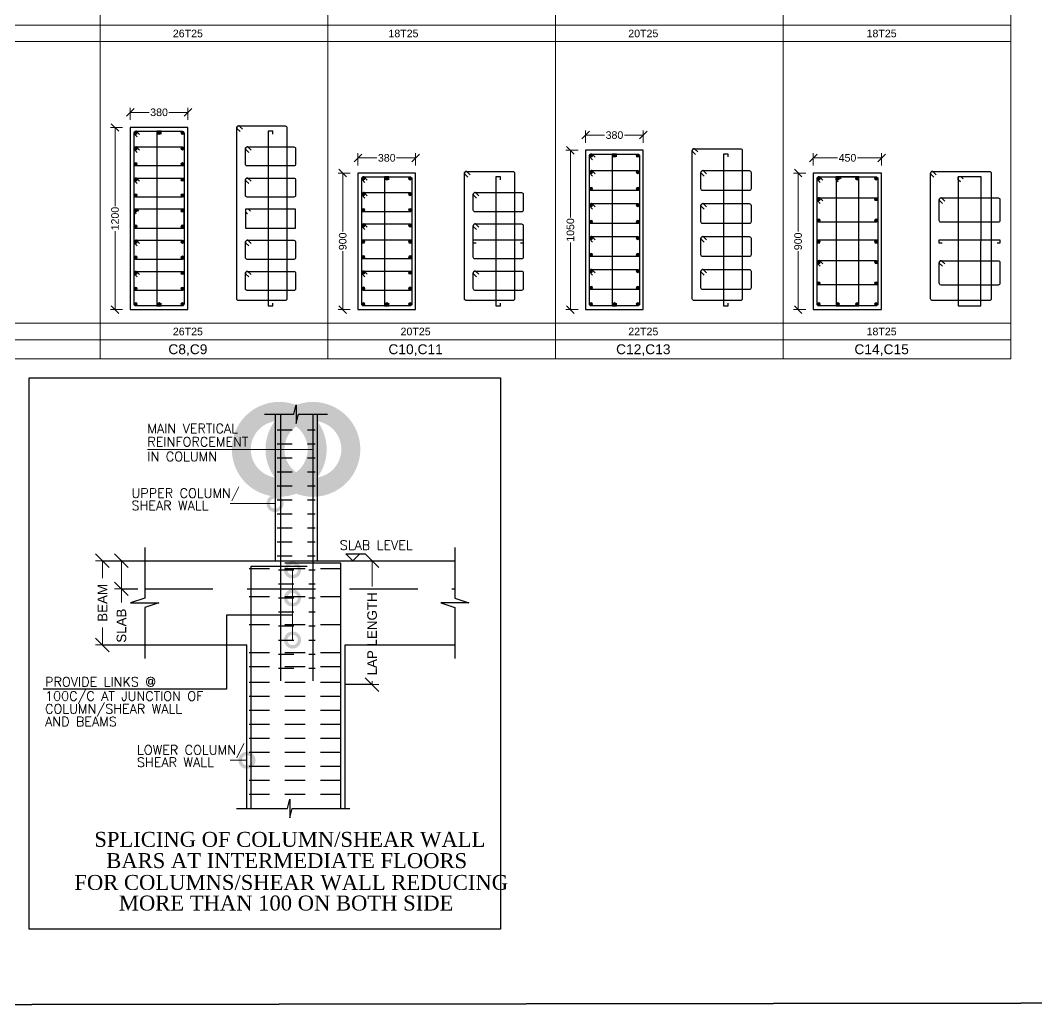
# Model space of a CAD drawing. Header units: inches. Extents: x 332 to 524, y 371 to 463.
# Drawn here: x 401.72 to 408.42, y 393.47 to 399.97 of the extents above; entities that cross this region are included whole.
import ezdxf
from ezdxf.enums import TextEntityAlignment as Align

# ---------------------------------------------------------------- set-up
doc = ezdxf.new("R2010")
doc.units = ezdxf.units.IN
doc.header["$MEASUREMENT"] = 0
doc.linetypes.add('DASHED', pattern=[0.75, 0.5, -0.25])
for name, color, linetype, lineweight in [('25', 7, 'Continuous', 13), ('BORDER', 7, 'Continuous', 25), ('Column', 1, 'Continuous', 30), ('S-SHEET', 8, 'Continuous', 0), ('SECTIONS', 7, 'Continuous', 25), ('STEEL', 3, 'Continuous', 25), ('TYPICAL DETAILS', 7, 'Continuous', 25)]:
    doc.layers.add(name, color=color, linetype=linetype, lineweight=lineweight)
for name, color, linetype in [('Bar', 7, 'Continuous'), ('Cover', 25, 'Continuous'), ('Dim', 7, 'Continuous'), ('Links', 4, 'Continuous'), ('Text', 7, 'Continuous')]:
    doc.layers.add(name, color=color, linetype=linetype)
doc.styles.add('Rcad', font='arial.ttf')
doc.styles.add('SIMPLEX', font='simplex.shx')
doc.styles.add('TIMES', font='times.ttf', dxfattribs={"width": 0.9})
doc.dimstyles.new('Cenm', dxfattribs={"dimtxt": 0.2, "dimasz": 0.05, "dimexe": 0.05, "dimexo": 0.05, "dimgap": 0.05, "dimtad": 0, "dimzin": 0, "dimdsep": 46, "dimtxsty": 'Rcad', "dimblk": 'OBLIQUE', "dimcen": 0.05, "dimadec": 0, "dimazin": 0, "dimtfac": 1, "dimtofl": 0, "dimtmove": 0, "dimatfit": 3, "dimldrblk": 'DOTSMALL', "dimfxl": 0.15, "dimfxlon": 1, "dimtolj": 1, "dimtzin": 0, "dimlwd": 13, "dimlwe": 13, "dimarcsym": 0})

# ---------------------------------------------------------------- blocks, each defined once
blk = doc.blocks.new('_Oblique')
at = {"color": 0, "linetype": 'ByBlock', "lineweight": -2}
blk.add_line((-0.5, -0.5), (0.5, 0.5), dxfattribs=at)
blk = doc.blocks.new('*D22')
at = {"layer": 'Defpoints', "color": 0, "transparency": 16777216}
for p in [(0.8451, 2.698), (0.675, 2.4926), (0.8451, 2.4926)]:
    blk.add_point(p, dxfattribs=at)
at = {"layer": 'SECTIONS', "color": 0, "lineweight": 13, "transparency": 16777216}
for p, q in [((0.7951, 2.698), (0.625, 2.698)), ((0.675, 2.698), (0.675, 2.4926)), ((0.7951, 2.4926), (0.625, 2.4926)), ((0.675, 2.4926), (0.675, 2.3926))]:
    blk.add_line(p, q, dxfattribs=at)
at = {"layer": 'SECTIONS', "color": 0, "lineweight": 13, "transparency": 16777216, "xscale": 0.1, "yscale": 0.1, "zscale": 0.1}
for p, rotation in [((0.675, 2.698), 90), ((0.675, 2.4926), 270)]:
    blk.add_blockref('_Oblique', p, dxfattribs=dict(at, rotation=rotation))
at = {"layer": 'SECTIONS', "color": 0, "transparency": 16777216, "insert": (0.675, 2.2225), "char_height": 0.07, "attachment_point": 5, "rotation": 90, "style": 'Rcad'}
blk.add_mtext('\\A1;SLAB', dxfattribs=at)
blk = doc.blocks.new('_DotSmall')
at = {"color": 0, "linetype": 'ByBlock', "const_width": 0.5}
blk.add_lwpolyline([(-0.0625, 0, 1), (0.0625, 0, 1)], format="xyb", close=True, dxfattribs=at)
blk = doc.blocks.new('*D23')
at = {"layer": 'Defpoints', "color": 0, "transparency": 16777216}
for p in [(0.8451, 2.698), (0.536, 2.0817), (0.8451, 2.0817)]:
    blk.add_point(p, dxfattribs=at)
at = {"layer": 'SECTIONS', "color": 0, "lineweight": 13, "transparency": 16777216}
for p, q in [((0.686, 2.698), (0.486, 2.698)), ((0.536, 2.698), (0.536, 2.5711)), ((0.536, 2.0817), (0.536, 2.2087)), ((0.686, 2.0817), (0.486, 2.0817))]:
    blk.add_line(p, q, dxfattribs=at)
at = {"layer": 'SECTIONS', "color": 0, "lineweight": 13, "transparency": 16777216, "xscale": 0.1, "yscale": 0.1, "zscale": 0.1}
for p, rotation in [((0.536, 2.698), 90), ((0.536, 2.0817), 270)]:
    blk.add_blockref('_Oblique', p, dxfattribs=dict(at, rotation=rotation))
at = {"layer": 'SECTIONS', "color": 0, "transparency": 16777216, "insert": (0.536, 2.3899), "char_height": 0.07, "attachment_point": 5, "rotation": 90, "style": 'Rcad'}
blk.add_mtext('\\A1;BEAM', dxfattribs=at)
blk = doc.blocks.new('*D24')
at = {"layer": 'Defpoints', "color": 0, "transparency": 16777216}
for p in [(2.3631, 2.698), (2.3134, 1.7908), (2.5111, 1.7908)]:
    blk.add_point(p, dxfattribs=at)
at = {"layer": 'SECTIONS', "color": 0, "lineweight": 13, "transparency": 16777216}
for p, q in [((2.4131, 2.698), (2.5611, 2.698)), ((2.5111, 2.698), (2.5111, 2.5091)), ((2.3634, 1.7908), (2.5611, 1.7908)), ((2.5111, 1.7908), (2.5111, 1.8159))]:
    blk.add_line(p, q, dxfattribs=at)
at = {"layer": 'SECTIONS', "color": 0, "lineweight": 13, "transparency": 16777216, "xscale": 0.1, "yscale": 0.1, "zscale": 0.1}
for p, rotation in [((2.5111, 2.698), 90), ((2.5111, 1.7908), 270)]:
    blk.add_blockref('_Oblique', p, dxfattribs=dict(at, rotation=rotation))
at = {"layer": 'SECTIONS', "color": 0, "transparency": 16777216, "insert": (2.5111, 2.1625), "char_height": 0.07, "attachment_point": 5, "rotation": 90, "style": 'Rcad'}
blk.add_mtext('\\A1;LAP LENGTH', dxfattribs=at)
blk = doc.blocks.new('25')
at = {"layer": '25'}
h = blk.add_hatch(color=256, dxfattribs=at)
h.paths.add_polyline_path([(0.35, 0.35), (0, 0), (0.35, -0.35, 0.198912), (0.5, 0, 0.198912)])
h.paths.add_polyline_path([(0.35, 0.35, 0.414214), (-0.35, 0.35), (0, 0)])
h.paths.add_polyline_path([(-0.35, 0.35, 0.198912), (-0.5, 0, 0.198912), (-0.35, -0.35), (0, 0)])
h.paths.add_polyline_path([(0, 0), (-0.35, -0.35, 0.414214), (0.35, -0.35)])
at = {"layer": '25', "lineweight": 15}
for p, q in [((0.35, 0.35), (-0.35, -0.35)), ((0.35, -0.35), (-0.35, 0.35))]:
    blk.add_line(p, q, dxfattribs=at)
at = {"layer": '25'}
blk.add_circle((0, 0), 0.5, dxfattribs=at)
blk = doc.blocks.new('A$7E914C2C121D')
at = {"layer": 'SECTIONS'}
for p, q in [((1.79987, 3.77308), (1.79987, 2.69803)), ((2.10802, 3.77308), (2.10802, 2.69803)), ((0.84512, 2.69803), (1.79987, 2.69803)), ((2.10802, 2.69803), (3.11626, 2.69803)), ((1.92821, 2.29856), (1.44471, 2.29856)), ((1.44471, 2.29856), (1.44471, 1.75787)), ((0.84512, 2.08174), (1.59444, 2.08174)), ((1.59444, 0.8834), (1.59444, 2.08174)), ((1.59444, 0.8834), (1.59444, 2.08174)), ((2.31345, 0.8834), (2.31345, 2.08174)), ((2.31345, 0.8834), (2.31345, 2.08174)), ((2.31345, 2.08174), (3.11626, 2.08174)), ((2.51114, 1.79079), (2.31345, 1.79079)), ((1.44471, 1.75787), (0.10251, 1.75787))]:
    blk.add_line(p, q, dxfattribs=at)
at = {"layer": 'SECTIONS', "linetype": 'DASHED'}
for p, q in [((0.53602, 2.69803), (0.84512, 2.69803)), ((1.79987, 2.69803), (2.10802, 2.69803)), ((0.67502, 2.4926), (0.79587, 2.4926)), ((0.84512, 2.4926), (3.11626, 2.4926)), ((0.53602, 2.08174), (0.84512, 2.08174))]:
    blk.add_line(p, q, dxfattribs=at)
at = {"layer": 'SECTIONS'}
blk.add_lwpolyline([(0, 4.03939), (3.4517, 4.03939), (3.4517, 0), (0, 0)], close=True, dxfattribs=at)
for points in [[(1.72284, 3.77308), (1.93683, 3.77308), (1.95394, 3.84156), (1.95394, 3.70461), (1.97106, 3.77308), (2.18505, 3.77308)], [(0.84512, 2.79646), (0.84512, 2.42412), (0.7424, 2.38988), (0.94783, 2.38988), (0.84512, 2.35564), (0.84512, 1.9833)], [(3.11626, 2.79646), (3.11626, 2.42412), (3.21898, 2.38988), (3.01355, 2.38988), (3.11626, 2.35564), (3.11626, 1.9833)], [(2.42073, 2.74938), (2.36937, 2.69803), (2.31801, 2.74938), (2.46028, 2.74938)], [(1.51741, 0.8834), (1.89072, 0.8834), (1.90784, 0.95187), (1.90784, 0.81492), (1.92496, 0.8834), (2.34656, 0.8834)]]:
    blk.add_lwpolyline(points, dxfattribs=at)
at = {"layer": 'STEEL', "lineweight": 30}
for p, q in [((1.84096, 3.77308), (1.84096, 1.81741)), ((2.0772, 3.77308), (2.0772, 1.81741)), ((2.28263, 2.68088), (1.87177, 2.68088)), ((2.28263, 0.8834), (2.28263, 2.68088)), ((1.62526, 0.8834), (1.62526, 2.65972)), ((1.62526, 2.65972), (2.03612, 2.65972))]:
    blk.add_line(p, q, dxfattribs=at)
at = {"layer": 'STEEL', "linetype": 'DASHED', "ltscale": 0.1}
for p, q in [((1.81528, 3.65841), (2.09261, 3.65841)), ((1.81528, 3.5557), (2.09261, 3.5557)), ((1.81528, 3.45298), (2.09261, 3.45298)), ((1.81528, 3.35027), (2.09261, 3.35027)), ((1.81528, 3.24755), (2.09261, 3.24755)), ((1.81528, 3.14484), (2.09261, 3.14484)), ((1.81528, 3.04212), (2.09261, 3.04212)), ((1.81528, 2.93941), (2.09261, 2.93941)), ((1.81528, 2.83669), (2.09261, 2.83669)), ((1.81528, 2.73398), (2.09261, 2.73398)), ((1.82555, 2.63126), (2.09261, 2.63126)), ((1.82555, 2.52855), (2.09261, 2.52855)), ((1.82555, 2.42583), (2.09261, 2.42583)), ((1.82555, 2.32312), (2.09261, 2.32312)), ((1.82555, 2.2204), (2.09261, 2.2204)), ((1.82555, 2.11769), (2.09261, 2.11769)), ((1.82555, 2.01497), (2.09261, 2.01497)), ((1.82555, 1.91226), (2.09261, 1.91226))]:
    blk.add_line(p, q, dxfattribs=at)
at = {"layer": 'STEEL', "linetype": 'DASHED', "ltscale": 0.3}
for p, q in [((1.60985, 2.64153), (2.29804, 2.64153)), ((1.60985, 2.4361), (2.29804, 2.4361)), ((1.60985, 2.23067), (2.29804, 2.23067)), ((1.60985, 2.02524), (2.29804, 2.02524)), ((1.60985, 1.92253), (2.29804, 1.92253)), ((1.60985, 1.80954), (2.29804, 1.80954)), ((1.60985, 1.70683), (2.29804, 1.70683)), ((1.60985, 1.60411), (2.29804, 1.60411)), ((1.60985, 1.5014), (2.29804, 1.5014)), ((1.60985, 1.39868), (2.29804, 1.39868)), ((1.60985, 1.29597), (2.29804, 1.29597)), ((1.60985, 1.19325), (2.29804, 1.19325)), ((1.60985, 1.09054), (2.29804, 1.09054)), ((1.60985, 0.98782), (2.29804, 0.98782))]:
    blk.add_line(p, q, dxfattribs=at)
at = {"layer": 'SECTIONS'}
for s, height, style, p in [('MAIN VERTICAL', 0.0684767, 'SIMPLEX', (0.86474, 3.63314)), ('REINFORCEMENT', 0.0684767, 'SIMPLEX', (0.86474, 3.53598)), ('IN COLUMN', 0.068477, 'SIMPLEX', (0.86474, 3.42764)), ('UPPER COLUMN/', 0.0684767, 'SIMPLEX', (0.74859, 3.15925)), ('SHEAR WALL', 0.068477, 'SIMPLEX', (0.74859, 3.06879)), ('SLAB LEVEL', 0.068477, 'SIMPLEX', (2.27387, 2.77793)), ('PROVIDE LINKS @', 0.0684767, 'SIMPLEX', (0.11572, 1.77711)), ('100C/C AT JUNCTION OF', 0.0684767, 'SIMPLEX', (0.11572, 1.67266)), ('COLUMN/SHEAR WALL', 0.0684767, 'SIMPLEX', (0.11572, 1.57897)), ('AND BEAMS', 0.068477, 'SIMPLEX', (0.11572, 1.48527)), ('LOWER COLUMN/', 0.0684767, 'SIMPLEX', (0.78871, 1.27816)), ('SHEAR WALL', 0.068477, 'SIMPLEX', (0.78871, 1.1877)), ('SPLICING OF COLUMN/SHEAR WALL', 0.1095627, 'TIMES', (0.47642, 0.60229)), ('BARS AT INTERMEDIATE FLOORS', 0.1095627, 'TIMES', (0.56371, 0.44673)), ('FOR COLUMNS/SHEAR WALL REDUCING', 0.1095627, 'TIMES', (0.33007, 0.28675)), ('MORE THAN 100 ON BOTH SIDE', 0.1095627, 'TIMES', (0.6558, 0.13579))]:
    blk.add_text(s, height=height, dxfattribs=dict(at, style=style)).set_placement(p)
dim = blk.add_aligned_dim(p1=(0.84512, 2.69803), p2=(0.84512, 2.08174), distance=-0.3091, text='BEAM', dimstyle='Cenm', override={"dimtxt": 0.07, "dimasz": 0.1, "dimdec": 1, "dimlfac": 1000}, dxfattribs=at)
dim.commit()
dim.dimension.update_dxf_attribs({"geometry": '*D23', "text_midpoint": (0.53602, 2.38988)})
for base, p1, p2, text, picture, middle in [((0.67502, 2.4926), (0.84512, 2.69803), (0.84512, 2.4926), 'SLAB', '*D22', (0.67502, 2.22251)), ((2.51114, 1.79079), (2.36308, 2.69803), (2.31345, 1.79079), 'LAP LENGTH', '*D24', (2.51114, 2.16247))]:
    dim = blk.add_linear_dim(base=base, p1=p1, p2=p2, angle=90, text=text, dimstyle='Cenm', override={"dimtxt": 0.07, "dimasz": 0.1, "dimdec": 1, "dimlfac": 1000}, dxfattribs=at)
    dim.commit()
    dim.dimension.update_dxf_attribs({"geometry": picture, "text_midpoint": middle, "dimtype": 160})
for points, override in [([(1.83069, 3.51457), (0.86518, 3.51457)], {"dimasz": 0, "dimtad": 0}), ([(2.0772, 3.51457), (0.86518, 3.51457)], {"dimscale": 1, "dimtxt": 0.25, "dimasz": 0, "dimgap": 0.05, "dimtad": 0, "dimclrd": 0, "dimlwd": 13}), ([(1.79987, 3.11775), (1.47007, 3.11775)], {"dimasz": 0.2, "dimtad": 0}), ([(1.92821, 2.63126), (1.92821, 2.42583)], {"dimscale": 1, "dimtxt": 0.25, "dimasz": 0.2, "dimgap": 0.05, "dimtad": 0, "dimclrd": 0, "dimlwd": 13}), ([(1.92821, 2.42583), (1.92821, 2.11769)], {"dimscale": 1, "dimtxt": 0.25, "dimasz": 0.2, "dimgap": 0.05, "dimtad": 0, "dimclrd": 0, "dimlwd": 13}), ([(1.92821, 2.11769), (1.92821, 2.42583)], {"dimscale": 1, "dimtxt": 0.25, "dimasz": 0.2, "dimgap": 0.05, "dimtad": 0, "dimclrd": 0, "dimlwd": 13}), ([(1.59444, 1.23666), (1.47007, 1.23666)], {"dimasz": 0.2, "dimtad": 0})]:
    blk.add_leader(points, dimstyle='Cenm', override=override, dxfattribs=at)

msp = doc.modelspace()

# ---------------------------------------------------------------- linework, layer by layer
at = {"layer": 'BORDER', "lineweight": 35, "elevation": 2510.4241}
msp.add_lwpolyline([(422.9693, 393.51), (395.2799, 393.4738), (395.2799, 415.7197), (422.9693, 415.7197)], close=True, dxfattribs=at)
at = {"layer": 'Column', "elevation": 2510.4241}
for points in [[(402.4448, 398.0603), (402.8248, 398.0603), (402.8248, 399.2603), (402.4448, 399.2603)], [(405.4448, 398.0603), (405.8248, 398.0603), (405.8248, 399.1103), (405.4448, 399.1103)], [(403.9448, 398.0603), (404.3248, 398.0603), (404.3248, 398.9603), (403.9448, 398.9603)], [(406.9448, 398.0603), (407.3948, 398.0603), (407.3948, 398.9603), (406.9448, 398.9603)]]:
    msp.add_lwpolyline(points, close=True, dxfattribs=at)
at = {"layer": 'Cover', "elevation": 2510.4241}
for points in [[(403.1587, 399.2704), (403.4653, 399.2704, -0.414214), (403.477, 399.2587), (403.477, 398.1321, -0.414214), (403.4653, 398.1204), (403.1587, 398.1204, -0.414214), (403.147, 398.1321), (403.147, 399.2587, -0.414214), (403.1587, 399.2704), (403.1629, 399.2704), (403.1839, 399.2494), (403.1629, 399.2704), (403.1587, 399.2704, 0.414214), (403.147, 399.2587), (403.147, 399.2546), (403.1681, 399.2336)], [(402.4815, 399.2353), (402.7881, 399.2353, -0.414214), (402.7998, 399.2236), (402.7998, 398.097, -0.414214), (402.7881, 398.0853), (402.4815, 398.0853, -0.414214), (402.4698, 398.097), (402.4698, 399.2236, -0.414214), (402.4815, 399.2353), (402.4857, 399.2353), (402.5067, 399.2143), (402.4857, 399.2353), (402.4815, 399.2353, 0.414214), (402.4698, 399.2236), (402.4698, 399.2195), (402.4909, 399.1985)], [(406.1587, 399.1204), (406.4653, 399.1204, -0.414214), (406.477, 399.1087), (406.477, 398.1321, -0.414214), (406.4653, 398.1204), (406.1587, 398.1204, -0.414214), (406.147, 398.1321), (406.147, 399.1087, -0.414214), (406.1587, 399.1204), (406.1629, 399.1204), (406.1839, 399.0994), (406.1629, 399.1204), (406.1587, 399.1204, 0.414214), (406.147, 399.1087), (406.147, 399.1046), (406.1681, 399.0836)], [(405.4815, 399.0853), (405.7881, 399.0853, -0.414214), (405.7998, 399.0736), (405.7998, 398.097, -0.414214), (405.7881, 398.0853), (405.4815, 398.0853, -0.414214), (405.4698, 398.097), (405.4698, 399.0736, -0.414214), (405.4815, 399.0853), (405.4857, 399.0853), (405.5067, 399.0643), (405.4857, 399.0853), (405.4815, 399.0853, 0.414214), (405.4698, 399.0736), (405.4698, 399.0695), (405.4909, 399.0485)], [(403.9815, 398.9353), (404.2881, 398.9353, -0.414214), (404.2998, 398.9236), (404.2998, 398.097, -0.414214), (404.2881, 398.0853), (403.9815, 398.0853, -0.414214), (403.9698, 398.097), (403.9698, 398.9236, -0.414214), (403.9815, 398.9353), (403.9857, 398.9353), (404.0067, 398.9143), (403.9857, 398.9353), (403.9815, 398.9353, 0.414214), (403.9698, 398.9236), (403.9698, 398.9195), (403.9909, 398.8985)], [(404.6587, 398.9704), (404.9653, 398.9704, -0.414214), (404.977, 398.9587), (404.977, 398.1321, -0.414214), (404.9653, 398.1204), (404.6587, 398.1204, -0.414214), (404.647, 398.1321), (404.647, 398.9587, -0.414214), (404.6587, 398.9704), (404.6629, 398.9704), (404.6839, 398.9494), (404.6629, 398.9704), (404.6587, 398.9704, 0.414214), (404.647, 398.9587), (404.647, 398.9546), (404.6681, 398.9336)], [(406.9815, 398.9353), (407.3581, 398.9353, -0.414214), (407.3698, 398.9236), (407.3698, 398.097, -0.414214), (407.3581, 398.0853), (406.9815, 398.0853, -0.414214), (406.9698, 398.097), (406.9698, 398.9236, -0.414214), (406.9815, 398.9353), (406.9857, 398.9353), (407.0067, 398.9143), (406.9857, 398.9353), (406.9815, 398.9353, 0.414214), (406.9698, 398.9236), (406.9698, 398.9195), (406.9909, 398.8985)], [(407.7287, 398.9704), (408.1053, 398.9704, -0.414214), (408.117, 398.9587), (408.117, 398.1321, -0.414214), (408.1053, 398.1204), (407.7287, 398.1204, -0.414214), (407.717, 398.1321), (407.717, 398.9587, -0.414214), (407.7287, 398.9704), (407.7329, 398.9704), (407.7539, 398.9494), (407.7329, 398.9704), (407.7287, 398.9704, 0.414214), (407.717, 398.9587), (407.717, 398.9546), (407.7381, 398.9336)]]:
    msp.add_lwpolyline(points, format="xyb", dxfattribs=at)
at = {"layer": 'Dim', "lineweight": 13}
for p, q in [((402.4448, 399.3103, 2510.4241), (402.4448, 399.3903, 2510.4241)), ((402.8248, 399.3103, 2510.4241), (402.8248, 399.3903, 2510.4241)), ((402.4448, 399.3603, 2510.4241), (402.5698, 399.3603, 2510.4241)), ((402.8248, 399.3603, 2510.4241), (402.6999, 399.3603, 2510.4241)), ((402.3948, 399.2603, 2510.4241), (402.3148, 399.2603, 2510.4241)), ((402.3448, 399.2603, 2510.4241), (402.3448, 398.7424, 2510.4241)), ((405.4448, 399.1603, 2510.4241), (405.4448, 399.2403, 2510.4241)), ((405.4448, 399.2103, 2510.4241), (405.5698, 399.2103, 2510.4241)), ((405.8248, 399.2103, 2510.4241), (405.6999, 399.2103, 2510.4241)), ((405.8248, 399.1603, 2510.4241), (405.8248, 399.2403, 2510.4241)), ((405.3948, 399.1103, 2510.4241), (405.3148, 399.1103, 2510.4241)), ((405.3448, 399.1103, 2510.4241), (405.3448, 398.6674, 2510.4241)), ((403.9448, 399.0103, 2510.4241), (403.9448, 399.0903, 2510.4241)), ((403.9448, 399.0603, 2510.4241), (404.0698, 399.0603, 2510.4241)), ((404.3248, 399.0603, 2510.4241), (404.1999, 399.0603, 2510.4241)), ((404.3248, 399.0103, 2510.4241), (404.3248, 399.0903, 2510.4241)), ((406.9448, 399.0103, 2510.4241), (406.9448, 399.0903, 2510.4241)), ((406.9448, 399.0603, 2510.4241), (407.1038, 399.0603, 2510.4241)), ((407.3948, 399.0603, 2510.4241), (407.2359, 399.0603, 2510.4241)), ((407.3948, 399.0103, 2510.4241), (407.3948, 399.0903, 2510.4241)), ((403.8948, 398.9603, 2510.4241), (403.8148, 398.9603, 2510.4241)), ((403.8448, 398.9603, 2510.4241), (403.8448, 398.5754, 2510.4241)), ((406.8948, 398.9603, 2510.4241), (406.8148, 398.9603, 2510.4241)), ((406.8448, 398.9603, 2510.4241), (406.8448, 398.5754, 2510.4241)), ((402.3448, 398.0603, 2510.4241), (402.3448, 398.5782, 2510.4241)), ((403.8448, 398.0603, 2510.4241), (403.8448, 398.4452, 2510.4241)), ((405.3448, 398.0603, 2510.4241), (405.3448, 398.5032, 2510.4241)), ((406.8448, 398.0603, 2510.4241), (406.8448, 398.4452, 2510.4241)), ((402.3948, 398.0603, 2510.4241), (402.3148, 398.0603, 2510.4241)), ((403.8948, 398.0603, 2510.4241), (403.8148, 398.0603, 2510.4241)), ((405.3948, 398.0603, 2510.4241), (405.3148, 398.0603, 2510.4241)), ((406.8948, 398.0603, 2510.4241), (406.8148, 398.0603, 2510.4241))]:
    msp.add_line(p, q, dxfattribs=at)
at = {"layer": 'Links', "color": 6, "elevation": 2510.4241}
for points in [[(402.6489, 399.2166), (402.6489, 399.2353), (402.6197, 399.2353), (402.6197, 398.0853), (402.6489, 398.0853), (402.6489, 398.104)], [(403.3834, 399.2166), (403.3834, 399.2353), (403.3542, 399.2353), (403.3542, 398.0853), (403.3834, 398.0853), (403.3834, 398.104)], [(405.6489, 399.0666), (405.6489, 399.0853), (405.6197, 399.0853), (405.6197, 398.0853), (405.6489, 398.0853), (405.6489, 398.104)], [(406.3834, 399.0666), (406.3834, 399.0853), (406.3542, 399.0853), (406.3542, 398.0853), (406.3834, 398.0853), (406.3834, 398.104)], [(404.1489, 398.9166), (404.1489, 398.9353), (404.1197, 398.9353), (404.1197, 398.0853), (404.1489, 398.0853), (404.1489, 398.104)], [(404.8834, 398.9166), (404.8834, 398.9353), (404.8542, 398.9353), (404.8542, 398.0853), (404.8834, 398.0853), (404.8834, 398.104)], [(403.9886, 398.4979), (403.9698, 398.4979), (403.9698, 398.5213), (404.2998, 398.5213), (404.2998, 398.5213), (404.2998, 398.4979), (404.2811, 398.4979)], [(404.7231, 398.4979), (404.7043, 398.4979), (404.7043, 398.5213), (405.0343, 398.5213), (405.0343, 398.5213), (405.0343, 398.4979), (405.0156, 398.4979)], [(406.9886, 398.4979), (406.9698, 398.4979), (406.9698, 398.5213), (407.3698, 398.5213), (407.3698, 398.5213), (407.3698, 398.4979), (407.3511, 398.4979)], [(407.7931, 398.4973), (407.7743, 398.4973), (407.7743, 398.5207), (408.1743, 398.5207), (408.1743, 398.5207), (408.1743, 398.4973), (408.1556, 398.4973)]]:
    msp.add_lwpolyline(points, dxfattribs=at)
at = {"layer": 'Links', "elevation": 2510.4241}
for points in [[(402.4815, 399.1328), (402.7881, 399.1328, -0.414214), (402.7998, 399.1211), (402.7998, 399.0185, -0.414214), (402.7881, 399.0068), (402.4815, 399.0068, -0.414214), (402.4698, 399.0185), (402.4698, 399.1211, -0.414214), (402.4815, 399.1328), (402.4857, 399.1328), (402.5067, 399.1118), (402.4857, 399.1328), (402.4815, 399.1328, 0.414214), (402.4698, 399.1211), (402.4698, 399.1169), (402.4909, 399.096)], [(403.216, 399.1328), (403.5226, 399.1328, -0.414214), (403.5343, 399.1211), (403.5343, 399.0185, -0.414214), (403.5226, 399.0068), (403.216, 399.0068, -0.414214), (403.2043, 399.0185), (403.2043, 399.1211, -0.414214), (403.216, 399.1328), (403.2202, 399.1328), (403.2412, 399.1118), (403.2202, 399.1328), (403.216, 399.1328, 0.414214), (403.2043, 399.1211), (403.2043, 399.1169), (403.2254, 399.096)], [(405.4815, 398.9766), (405.7881, 398.9766, -0.414214), (405.7998, 398.9649), (405.7998, 398.8563, -0.414214), (405.7881, 398.8446), (405.4815, 398.8446, -0.414214), (405.4698, 398.8563), (405.4698, 398.9649, -0.414214), (405.4815, 398.9766), (405.4857, 398.9766), (405.5067, 398.9557), (405.4857, 398.9766), (405.4815, 398.9766, 0.414214), (405.4698, 398.9649), (405.4698, 398.9608), (405.4909, 398.9398)], [(406.216, 398.9766), (406.5226, 398.9766, -0.414214), (406.5343, 398.9649), (406.5343, 398.8563, -0.414214), (406.5226, 398.8446), (406.216, 398.8446, -0.414214), (406.2043, 398.8563), (406.2043, 398.9649, -0.414214), (406.216, 398.9766), (406.2202, 398.9766), (406.2412, 398.9557), (406.2202, 398.9766), (406.216, 398.9766, 0.414214), (406.2043, 398.9649), (406.2043, 398.9608), (406.2254, 398.9398)], [(402.4815, 398.9277), (402.7881, 398.9277, -0.414214), (402.7998, 398.916), (402.7998, 398.8134, -0.414214), (402.7881, 398.8017), (402.4815, 398.8017, -0.414214), (402.4698, 398.8134), (402.4698, 398.916, -0.414214), (402.4815, 398.9277), (402.4857, 398.9277), (402.5067, 398.9067), (402.4857, 398.9277), (402.4815, 398.9277, 0.414214), (402.4698, 398.916), (402.4698, 398.9118), (402.4909, 398.8909)], [(403.216, 398.9277), (403.5226, 398.9277, -0.414214), (403.5343, 398.916), (403.5343, 398.8134, -0.414214), (403.5226, 398.8017), (403.216, 398.8017, -0.414214), (403.2043, 398.8134), (403.2043, 398.916, -0.414214), (403.216, 398.9277), (403.2202, 398.9277), (403.2412, 398.9067), (403.2202, 398.9277), (403.216, 398.9277, 0.414214), (403.2043, 398.916), (403.2043, 398.9118), (403.2254, 398.8909)], [(403.9815, 398.8318), (404.2881, 398.8318, -0.414214), (404.2998, 398.8201), (404.2998, 398.7166, -0.414214), (404.2881, 398.7049), (403.9815, 398.7049, -0.414214), (403.9698, 398.7166), (403.9698, 398.8201, -0.414214), (403.9815, 398.8318), (403.9857, 398.8318), (404.0067, 398.8108), (403.9857, 398.8318), (403.9815, 398.8318, 0.414214), (403.9698, 398.8201), (403.9698, 398.816), (403.9909, 398.795)], [(404.716, 398.8318), (405.0226, 398.8318, -0.414214), (405.0343, 398.8201), (405.0343, 398.7166, -0.414214), (405.0226, 398.7049), (404.716, 398.7049, -0.414214), (404.7043, 398.7166), (404.7043, 398.8201, -0.414214), (404.716, 398.8318), (404.7202, 398.8318), (404.7412, 398.8108), (404.7202, 398.8318), (404.716, 398.8318, 0.414214), (404.7043, 398.8201), (404.7043, 398.816), (404.7254, 398.795)], [(406.9815, 398.7974), (407.3581, 398.7974, -0.414214), (407.3698, 398.7857), (407.3698, 398.6486, -0.414214), (407.3581, 398.6369), (406.9815, 398.6369, -0.414214), (406.9698, 398.6486), (406.9698, 398.7857, -0.414214), (406.9815, 398.7974), (406.9857, 398.7974), (407.0067, 398.7764), (406.9857, 398.7974), (406.9815, 398.7974, 0.414214), (406.9698, 398.7857), (406.9698, 398.7816), (406.9909, 398.7606)], [(407.786, 398.7967), (408.1626, 398.7967, -0.414214), (408.1743, 398.785), (408.1743, 398.6479, -0.414214), (408.1626, 398.6362), (407.786, 398.6362, -0.414214), (407.7743, 398.6479), (407.7743, 398.785, -0.414214), (407.786, 398.7967), (407.7902, 398.7967), (407.8112, 398.7758), (407.7902, 398.7967), (407.786, 398.7967, 0.414214), (407.7743, 398.785), (407.7743, 398.7809), (407.7954, 398.7599)], [(405.4815, 398.7593), (405.7881, 398.7593, -0.414214), (405.7998, 398.7476), (405.7998, 398.6389, -0.414214), (405.7881, 398.6272), (405.4815, 398.6272, -0.414214), (405.4698, 398.6389), (405.4698, 398.7476, -0.414214), (405.4815, 398.7593), (405.4857, 398.7593), (405.5067, 398.7383), (405.4857, 398.7593), (405.4815, 398.7593, 0.414214), (405.4698, 398.7476), (405.4698, 398.7435), (405.4909, 398.7225)], [(406.216, 398.7593), (406.5226, 398.7593, -0.414214), (406.5343, 398.7476), (406.5343, 398.6389, -0.414214), (406.5226, 398.6272), (406.216, 398.6272, -0.414214), (406.2043, 398.6389), (406.2043, 398.7476, -0.414214), (406.216, 398.7593), (406.2202, 398.7593), (406.2412, 398.7383), (406.2202, 398.7593), (406.216, 398.7593, 0.414214), (406.2043, 398.7476), (406.2043, 398.7435), (406.2254, 398.7225)], [(403.9815, 398.6248), (404.2881, 398.6248, -0.414214), (404.2998, 398.6131), (404.2998, 398.4061, -0.414214), (404.2881, 398.3944), (403.9815, 398.3944, -0.414214), (403.9698, 398.4061), (403.9698, 398.6131, -0.414214), (403.9815, 398.6248), (403.9857, 398.6248), (404.0067, 398.6038), (403.9857, 398.6248), (403.9815, 398.6248, 0.414214), (403.9698, 398.6131), (403.9698, 398.609), (403.9909, 398.588)], [(404.716, 398.6248), (405.0226, 398.6248, -0.414214), (405.0343, 398.6131), (405.0343, 398.4061, -0.414214), (405.0226, 398.3944), (404.716, 398.3944, -0.414214), (404.7043, 398.4061), (404.7043, 398.6131, -0.414214), (404.716, 398.6248), (404.7202, 398.6248), (404.7412, 398.6038), (404.7202, 398.6248), (404.716, 398.6248, 0.414214), (404.7043, 398.6131), (404.7043, 398.609), (404.7254, 398.588)], [(402.4815, 398.5175), (402.7881, 398.5175, -0.414214), (402.7998, 398.5058), (402.7998, 398.4032, -0.414214), (402.7881, 398.3915), (402.4815, 398.3915, -0.414214), (402.4698, 398.4032), (402.4698, 398.5058, -0.414214), (402.4815, 398.5175), (402.4857, 398.5175), (402.5067, 398.4965), (402.4857, 398.5175), (402.4815, 398.5175, 0.414214), (402.4698, 398.5058), (402.4698, 398.5016), (402.4909, 398.4807)], [(403.216, 398.5175), (403.5226, 398.5175, -0.414214), (403.5343, 398.5058), (403.5343, 398.4032, -0.414214), (403.5226, 398.3915), (403.216, 398.3915, -0.414214), (403.2043, 398.4032), (403.2043, 398.5058, -0.414214), (403.216, 398.5175), (403.2202, 398.5175), (403.2412, 398.4965), (403.2202, 398.5175), (403.216, 398.5175, 0.414214), (403.2043, 398.5058), (403.2043, 398.5016), (403.2254, 398.4807)], [(405.4815, 398.542), (405.7881, 398.542, -0.414214), (405.7998, 398.5303), (405.7998, 398.4216, -0.414214), (405.7881, 398.4099), (405.4815, 398.4099, -0.414214), (405.4698, 398.4216), (405.4698, 398.5303, -0.414214), (405.4815, 398.542), (405.4857, 398.542), (405.5067, 398.521), (405.4857, 398.542), (405.4815, 398.542, 0.414214), (405.4698, 398.5303), (405.4698, 398.5261), (405.4909, 398.5052)], [(406.216, 398.542), (406.5226, 398.542, -0.414214), (406.5343, 398.5303), (406.5343, 398.4216, -0.414214), (406.5226, 398.4099), (406.216, 398.4099, -0.414214), (406.2043, 398.4216), (406.2043, 398.5303, -0.414214), (406.216, 398.542), (406.2202, 398.542), (406.2412, 398.521), (406.2202, 398.542), (406.216, 398.542, 0.414214), (406.2043, 398.5303), (406.2043, 398.5261), (406.2254, 398.5052)], [(406.9815, 398.3834), (407.3581, 398.3834, -0.414214), (407.3698, 398.3717), (407.3698, 398.2346, -0.414214), (407.3581, 398.2229), (406.9815, 398.2229, -0.414214), (406.9698, 398.2346), (406.9698, 398.3717, -0.414214), (406.9815, 398.3834), (406.9857, 398.3834), (407.0067, 398.3624), (406.9857, 398.3834), (406.9815, 398.3834, 0.414214), (406.9698, 398.3717), (406.9698, 398.3676), (406.9909, 398.3466)], [(407.786, 398.3827), (408.1626, 398.3827, -0.414214), (408.1743, 398.371), (408.1743, 398.2339, -0.414214), (408.1626, 398.2222), (407.786, 398.2222, -0.414214), (407.7743, 398.2339), (407.7743, 398.371, -0.414214), (407.786, 398.3827), (407.7902, 398.3827), (407.8112, 398.3618), (407.7902, 398.3827), (407.786, 398.3827, 0.414214), (407.7743, 398.371), (407.7743, 398.3669), (407.7954, 398.3459)], [(402.4815, 398.3124), (402.7881, 398.3124, -0.414214), (402.7998, 398.3007), (402.7998, 398.1981, -0.414214), (402.7881, 398.1864), (402.4815, 398.1864, -0.414214), (402.4698, 398.1981), (402.4698, 398.3007, -0.414214), (402.4815, 398.3124), (402.4857, 398.3124), (402.5067, 398.2914), (402.4857, 398.3124), (402.4815, 398.3124, 0.414214), (402.4698, 398.3007), (402.4698, 398.2966), (402.4909, 398.2756)], [(403.216, 398.3124), (403.5226, 398.3124, -0.414214), (403.5343, 398.3007), (403.5343, 398.1981, -0.414214), (403.5226, 398.1864), (403.216, 398.1864, -0.414214), (403.2043, 398.1981), (403.2043, 398.3007, -0.414214), (403.216, 398.3124), (403.2202, 398.3124), (403.2412, 398.2914), (403.2202, 398.3124), (403.216, 398.3124, 0.414214), (403.2043, 398.3007), (403.2043, 398.2966), (403.2254, 398.2756)], [(403.9815, 398.3143), (404.2881, 398.3143, -0.414214), (404.2998, 398.3026), (404.2998, 398.1991, -0.414214), (404.2881, 398.1874), (403.9815, 398.1874, -0.414214), (403.9698, 398.1991), (403.9698, 398.3026, -0.414214), (403.9815, 398.3143), (403.9857, 398.3143), (404.0067, 398.2933), (403.9857, 398.3143), (403.9815, 398.3143, 0.414214), (403.9698, 398.3026), (403.9698, 398.2985), (403.9909, 398.2775)], [(404.716, 398.3143), (405.0226, 398.3143, -0.414214), (405.0343, 398.3026), (405.0343, 398.1991, -0.414214), (405.0226, 398.1874), (404.716, 398.1874, -0.414214), (404.7043, 398.1991), (404.7043, 398.3026, -0.414214), (404.716, 398.3143), (404.7202, 398.3143), (404.7412, 398.2933), (404.7202, 398.3143), (404.716, 398.3143, 0.414214), (404.7043, 398.3026), (404.7043, 398.2985), (404.7254, 398.2775)], [(405.4815, 398.3246), (405.7881, 398.3246, -0.414214), (405.7998, 398.3129), (405.7998, 398.2043, -0.414214), (405.7881, 398.1926), (405.4815, 398.1926, -0.414214), (405.4698, 398.2043), (405.4698, 398.3129, -0.414214), (405.4815, 398.3246), (405.4857, 398.3246), (405.5067, 398.3037), (405.4857, 398.3246), (405.4815, 398.3246, 0.414214), (405.4698, 398.3129), (405.4698, 398.3088), (405.4909, 398.2878)], [(406.216, 398.3246), (406.5226, 398.3246, -0.414214), (406.5343, 398.3129), (406.5343, 398.2043, -0.414214), (406.5226, 398.1926), (406.216, 398.1926, -0.414214), (406.2043, 398.2043), (406.2043, 398.3129, -0.414214), (406.216, 398.3246), (406.2202, 398.3246), (406.2412, 398.3037), (406.2202, 398.3246), (406.216, 398.3246, 0.414214), (406.2043, 398.3129), (406.2043, 398.3088), (406.2254, 398.2878)]]:
    msp.add_lwpolyline(points, format="xyb", dxfattribs=at)
at = {"layer": 'Links', "color": 3, "elevation": 2510.4241}
for points in [[(407.1088, 398.9034), (407.0955, 398.9166), (407.0955, 398.9353), (407.0948, 398.0853), (407.2445, 398.0853), (407.2452, 398.9353), (407.1143, 398.9353), (407.1275, 398.9221), (407.1143, 398.9353), (407.0955, 398.9353), (407.0955, 398.9166)], [(407.9133, 398.9034), (407.9, 398.9166), (407.9, 398.9353), (407.8994, 398.0853), (408.049, 398.0853), (408.0497, 398.9353), (407.9188, 398.9353), (407.932, 398.9221), (407.9188, 398.9353), (407.9, 398.9353), (407.9, 398.9166)]]:
    msp.add_lwpolyline(points, dxfattribs=at)
at = {"layer": 'Links', "elevation": 2510.4241}
for points in [[(402.4831, 398.6906), (402.4698, 398.7039), (402.4698, 398.5966), (402.7998, 398.5966), (402.7998, 398.7226), (402.4886, 398.7226), (402.5018, 398.7094), (402.4886, 398.7226), (402.4698, 398.7226), (402.4698, 398.7039)], [(403.2176, 398.6906), (403.2043, 398.7039), (403.2043, 398.5966), (403.5343, 398.5966), (403.5343, 398.7226), (403.2231, 398.7226), (403.2363, 398.7094), (403.2231, 398.7226), (403.2043, 398.7226), (403.2043, 398.7039)]]:
    msp.add_lwpolyline(points, dxfattribs=at)
at = {"layer": 'S-SHEET'}
for p, q in [((402.2468, 397.7363, 2510.4241), (402.2468, 415.48, 2510.4241)), ((403.7468, 397.7363, 2510.4241), (403.7468, 415.48, 2510.4241)), ((405.2468, 397.7363, 2510.4241), (405.2468, 415.48, 2510.4241)), ((406.7468, 397.7363, 2510.4241), (406.7468, 415.48, 2510.4241)), ((408.2468, 397.7363, 2510.4241), (408.2468, 415.48, 2510.4241)), ((395.6708, 399.9342, 2510.4241), (408.2468, 399.9342, 2510.4241)), ((395.5268, 399.8262, 2510.4241), (408.2468, 399.8262, 2510.4241)), ((395.6708, 397.9703, 2510.4241), (408.2468, 397.9703, 2510.4241)), ((395.6708, 397.8623, 2510.4241), (408.2468, 397.8623, 2510.4241)), ((395.6708, 397.7363, 2510.4241), (408.2468, 397.7363, 2510.4241))]:
    msp.add_line(p, q, dxfattribs=at)

# ---------------------------------------------------------------- block references
at = {"layer": 'Bar', "xscale": 0.02, "yscale": 0.02, "zscale": 0.02}
for p in [(402.4808, 399.2243, 2510.4241), (402.6348, 399.2243, 2510.4241), (402.7888, 399.2243, 2510.4241), (402.4808, 399.1218, 2510.4241), (402.7888, 399.1218, 2510.4241), (405.4808, 399.0743, 2510.4241), (405.6348, 399.0743, 2510.4241), (405.7888, 399.0743, 2510.4241), (402.4808, 399.0192, 2510.4241), (402.7888, 399.0192, 2510.4241), (405.4808, 398.9656, 2510.4241), (405.7888, 398.9656, 2510.4241), (402.4808, 398.9167, 2510.4241), (402.7888, 398.9167, 2510.4241), (403.9808, 398.9243, 2510.4241), (404.1348, 398.9243, 2510.4241), (404.2888, 398.9243, 2510.4241), (406.9808, 398.9243, 2510.4241), (407.1068, 398.9243, 2510.4241), (407.2328, 398.9243, 2510.4241), (407.3588, 398.9243, 2510.4241), (405.4808, 398.857, 2510.4241), (405.7888, 398.857, 2510.4241), (402.4808, 398.8141, 2510.4241), (402.7888, 398.8141, 2510.4241), (403.9808, 398.8208, 2510.4241), (404.2888, 398.8208, 2510.4241), (406.9808, 398.7863, 2510.4241), (407.3588, 398.7863, 2510.4241), (402.4808, 398.7116, 2510.4241), (402.7888, 398.7116, 2510.4241), (403.9808, 398.7173, 2510.4241), (404.2888, 398.7173, 2510.4241), (405.4808, 398.7483, 2510.4241), (405.7888, 398.7483, 2510.4241), (405.4808, 398.6396, 2510.4241), (405.7888, 398.6396, 2510.4241), (406.9808, 398.6483, 2510.4241), (407.3588, 398.6483, 2510.4241), (402.4808, 398.609, 2510.4241), (402.7888, 398.609, 2510.4241), (403.9808, 398.6138, 2510.4241), (404.2888, 398.6138, 2510.4241), (402.4808, 398.5065, 2510.4241), (402.7888, 398.5065, 2510.4241), (403.9808, 398.5103, 2510.4241), (404.2888, 398.5103, 2510.4241), (405.4808, 398.531, 2510.4241), (405.7888, 398.531, 2510.4241), (406.9808, 398.5103, 2510.4241), (407.3588, 398.5103, 2510.4241), (402.4808, 398.4039, 2510.4241), (402.7888, 398.4039, 2510.4241), (403.9808, 398.4068, 2510.4241), (404.2888, 398.4068, 2510.4241), (405.4808, 398.4223, 2510.4241), (405.7888, 398.4223, 2510.4241), (406.9808, 398.3723, 2510.4241), (407.3588, 398.3723, 2510.4241), (402.4808, 398.3014, 2510.4241), (402.7888, 398.3014, 2510.4241), (403.9808, 398.3033, 2510.4241), (404.2888, 398.3033, 2510.4241), (405.4808, 398.3136, 2510.4241), (405.7888, 398.3136, 2510.4241), (406.9808, 398.2343, 2510.4241), (407.3588, 398.2343, 2510.4241), (402.4808, 398.1988, 2510.4241), (402.7888, 398.1988, 2510.4241), (403.9808, 398.1998, 2510.4241), (404.2888, 398.1998, 2510.4241), (405.4808, 398.205, 2510.4241), (405.7888, 398.205, 2510.4241), (402.4808, 398.0963, 2510.4241), (402.6348, 398.0963, 2510.4241), (402.7888, 398.0963, 2510.4241), (403.9808, 398.0963, 2510.4241), (404.1348, 398.0963, 2510.4241), (404.2888, 398.0963, 2510.4241), (405.4808, 398.0963, 2510.4241), (405.6348, 398.0963, 2510.4241), (405.7888, 398.0963, 2510.4241), (406.9808, 398.0963, 2510.4241), (407.1068, 398.0963, 2510.4241), (407.2328, 398.0963, 2510.4241), (407.3588, 398.0963, 2510.4241)]:
    msp.add_blockref('25', p, dxfattribs=at)
at = {"layer": 'Dim', "lineweight": 13, "xscale": 0.05, "yscale": 0.05, "zscale": 0.05}
for p, rotation in [((402.4448, 399.3603, 2510.4241), 180), ((402.3448, 399.2603, 2510.4241), 90), ((405.4448, 399.2103, 2510.4241), 180), ((405.3448, 399.1103, 2510.4241), 90), ((403.9448, 399.0603, 2510.4241), 180), ((406.9448, 399.0603, 2510.4241), 180), ((403.8448, 398.9603, 2510.4241), 90), ((406.8448, 398.9603, 2510.4241), 90), ((402.3448, 398.0603, 2510.4241), 270), ((403.8448, 398.0603, 2510.4241), 270), ((405.3448, 398.0603, 2510.4241), 270), ((406.8448, 398.0603, 2510.4241), 270)]:
    msp.add_blockref('_Oblique', p, dxfattribs=dict(at, rotation=rotation))
for p in [(402.8248, 399.3603, 2510.4241), (405.8248, 399.2103, 2510.4241), (404.3248, 399.0603, 2510.4241), (407.3948, 399.0603, 2510.4241)]:
    msp.add_blockref('_Oblique', p, dxfattribs=at)
at = {"layer": 'TYPICAL DETAILS', "xscale": 0.8993994213691366, "yscale": 0.8993994213691366, "zscale": 0.8993994213691366}
msp.add_blockref('A$7E914C2C121D', (401.78, 393.9787, 2510.4241), dxfattribs=at)

# ---------------------------------------------------------------- texts
at = {"layer": 'Dim', "char_height": 0.05, "attachment_point": 5, "style": 'Rcad'}
for s, insert in [('\\A1;380', (402.6348, 399.3603, 2510.4241)), ('\\A1;380', (405.6348, 399.2103, 2510.4241)), ('\\A1;380', (404.1348, 399.0603, 2510.4241)), ('\\A1;450', (407.1698, 399.0603, 2510.4241))]:
    msp.add_mtext(s, dxfattribs=dict(at, insert=insert))
at = {"layer": 'Dim', "char_height": 0.05, "attachment_point": 5, "rotation": 90, "style": 'Rcad'}
for s, insert in [('\\A1;1200', (402.3448, 398.6603, 2510.4241)), ('\\A1;1050', (405.3448, 398.5853, 2510.4241)), ('\\A1;900', (403.8448, 398.5103, 2510.4241)), ('\\A1;900', (406.8448, 398.5103, 2510.4241))]:
    msp.add_mtext(s, dxfattribs=dict(at, insert=insert))
at = {"layer": 'Text', "style": 'Rcad'}
for s, height, p in [('26T25', 0.05, (402.8248, 399.8802, 2510.4241)), ('18T25', 0.05, (404.2448, 399.8802, 2510.4241)), ('20T25', 0.05, (405.8248, 399.8802, 2510.4241)), ('18T25', 0.05, (407.3948, 399.8802, 2510.4241)), ('26T25', 0.05, (402.8248, 397.9163, 2510.4241)), ('20T25', 0.05, (404.3248, 397.9163, 2510.4241)), ('22T25', 0.05, (405.8248, 397.9163, 2510.4241)), ('18T25', 0.05, (407.3948, 397.9163, 2510.4241)), ('C8,C9', 0.065, (402.8248, 397.7993, 2510.4241)), ('C10,C11', 0.065, (404.3248, 397.7993, 2510.4241)), ('C12,C13', 0.065, (405.8248, 397.7993, 2510.4241)), ('C14,C15', 0.065, (407.3948, 397.7993, 2510.4241))]:
    msp.add_text(s, height=height, dxfattribs=at).set_placement(p, align=Align.MIDDLE_CENTER)

doc.saveas('drawing.dxf')
